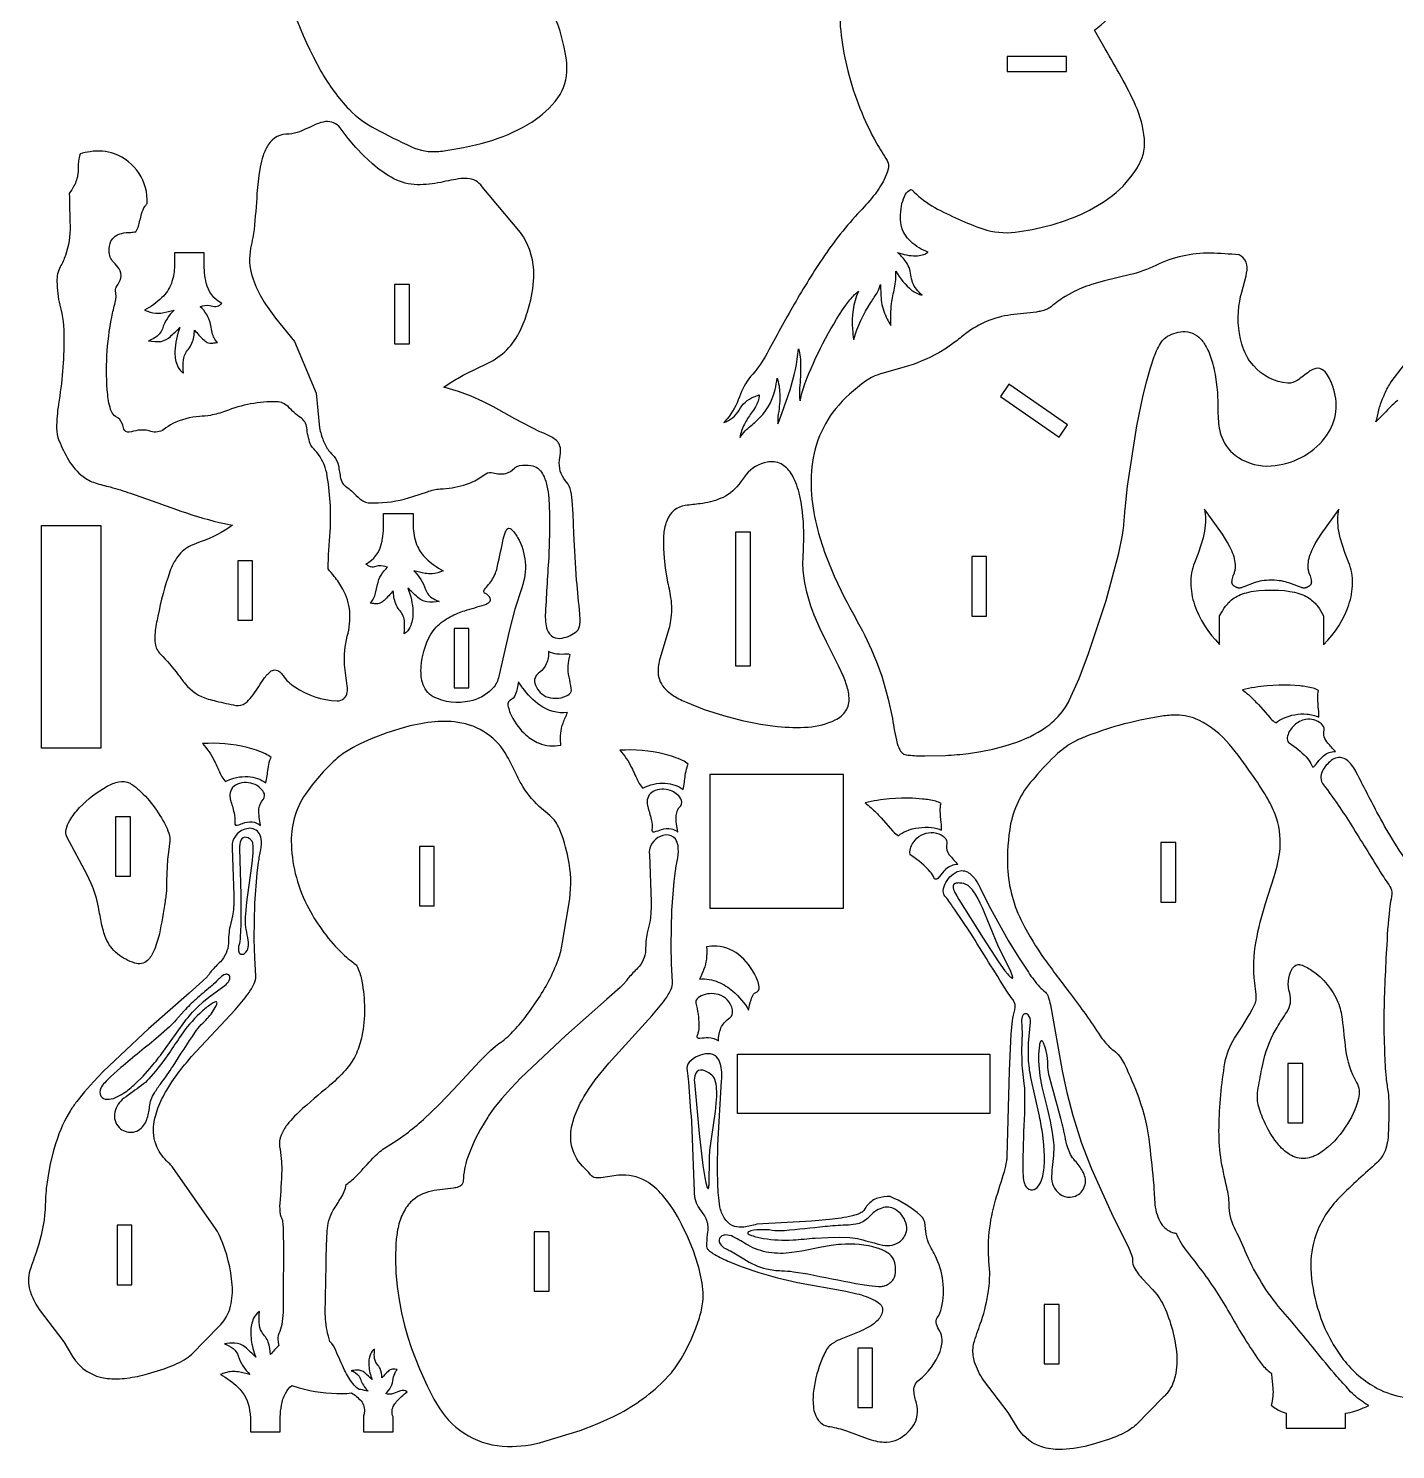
# Model space of a CAD drawing. Extents: x -678 to 636, y -56 to 1083.
# Drawn here: x -676 to -124, y -56 to 518 of the extents above; entities that cross this region are included whole.
import ezdxf

# ---------------------------------------------------------------- set-up
doc = ezdxf.new("R2010")
doc.units = 0
doc.header["$MEASUREMENT"] = 0
doc.layers.get('0').update_dxf_attribs({"linetype": 'CONTINUOUS'})

msp = doc.modelspace()

# ---------------------------------------------------------------- linework, layer by layer
for points in [[(-575.9, 548.89, 0.07985), (-558.36, 500.73, 0.060537), (-546.84, 485.17, 0.079086), (-536.31, 477.41, 0.011573), (-521.81, 470.17, 0.13375), (-510.67, 468.33, 0.020815), (-507.92, 468.65, 0.040692), (-488.86, 472.9, 0.062353), (-473.13, 480.17, 0.092105), (-462.65, 489.9, 0.167821), (-458.95, 502.1, 0.033822), (-459.29, 506.16, 0.054737), (-463.89, 523.03, 0.021849)], [(-348.76, 529.77, 0.074267), (-345.48, 500.81, 0.066044), (-333.89, 471.59, 0.007906), (-329.63, 464.63, -0.162679), (-329.11, 461.68, -0.070518), (-330.38, 457.85, -0.057693), (-334.52, 451.07, -0.026489), (-340.52, 444.2, 0.042284), (-355.75, 424.95, 0.018242), (-367.87, 405.34, 0.004023), (-378.83, 385.58, -0.060794), (-384.76, 377.33, 0.086601), (-389.33, 369.13, -0.090637), (-394.26, 360.21, -0.02392), (-395.66, 358.71, 0.188182), (-389.42, 363.81, -0.175135), (-383.45, 369.09, -0.023184), (-381.26, 369.89, -0.118251), (-382.85, 365.06, -0.031794), (-384.56, 362.5, 0.026785), (-387.3, 358.06, 0.077026), (-389.09, 352.69, -0.067616), (-386.94, 355.39, -0.008769), (-382.51, 359.28, 0.156776), (-374.9, 372.05, 0.033382), (-374.07, 376.67, -0.079371), (-373.02, 370.46, -0.054201), (-373.61, 362.19, 0.053871), (-373.81, 358.21, 0.038903), (-373.12, 359.81, 0.009287), (-368.85, 371.95, 0.050482), (-365.4, 388.51, -0.069148), (-364.59, 381.88, -0.028796), (-365, 372.66, 0.067967), (-364.81, 367.48, -0.036164), (-362.85, 374.39, -0.058782), (-346.37, 406.11, -0.049387), (-342.78, 410.43, -0.026304), (-341.23, 411.77, 0.124774), (-343.62, 396.42, 0.020766), (-343.14, 392.26, -0.073825), (-336.19, 407.28, 0.009793), (-333.49, 411.46, 0.084693), (-332.34, 414.49, 0.019747), (-331.89, 407.31, 0.082244), (-329.57, 400.51, 0.019063), (-328.15, 398, -0.036325), (-327.84, 406.83, -0.026425), (-326.63, 413.03, 0.066476), (-326.12, 419.88, 0.096788), (-319.6, 412.16, 0.116157), (-315.52, 410.25, -0.026073), (-317.77, 412.6, -0.15081), (-320.02, 418.34, 0.138701), (-322.32, 424.07, 0.056276), (-325.41, 427.5, 0.093564), (-318.06, 426.09, 0.139041), (-313, 427.59, -0.116903), (-320.01, 431.85, -0.168219), (-323.98, 438.44, -0.083923), (-323.63, 447.22, -0.066568), (-322.16, 450.98, -0.142693), (-320.06, 452.94), (-319.67, 452.74, -0.047693), (-318.73, 451.84, 0.054516), (-310.42, 445.63, 0.038172), (-290.96, 436.97, 0.108398), (-277.9, 435.66, 0.073413), (-251.13, 443, 0.05551), (-238.61, 450.46, 0.090073), (-228.54, 461.86, 0.049961), (-226.32, 466.7, 0.094579), (-225.72, 473.35, 0.082812), (-229.25, 486.8, 0.025033), (-235.12, 498.44, 0.004518), (-241.63, 509.74, -0.00947), (-245.84, 517.34, 0.049697), (-235.78, 526.71, 0.044365)], [(-123.37, 367.77, 0.032512), (-126.83, 364.54, -0.008994), (-132.19, 358.97, 0.03751), (-131.08, 363.73, -0.033272), (-130.31, 366.22, -0.003632), (-128.65, 370.47, -0.051996), (-126.01, 375.13), (-120.67, 382.2, 0.039199)], [(-118.19, 179.34, -0.034838), (-131.79, 201.35, -0.003946), (-140.01, 217.21, 0.094421), (-143.58, 222.03, 0.223286), (-147.87, 223.29, 0.13347), (-150.3, 222.15, 0.103407), (-153.82, 217.96, 0.108505), (-154.48, 215.15, 0.161755), (-153.33, 212.31, -0.023981), (-142, 195.81, -0.004219), (-130.5, 177.24, 0.015925), (-126.54, 171.34, -0.189539), (-125.81, 168.15, -0.01026), (-126.43, 164.23, 0.020532), (-127.83, 147.75, 0.009675), (-129.01, 119.29, 0.011717), (-128.7, 104.39, 0.021309), (-128.1, 93.85, 0.003432), (-127.3, 88.12, -0.035832), (-127.01, 78.56, -0.009663), (-127.26, 70.81, -0.086739), (-128.86, 63.67, -0.098046), (-131.75, 59.77, -0.007922), (-139.19, 53.01, 0.011556), (-146.88, 45.67, 0.108194), (-156.52, 30.45, 0.093257), (-158.46, 16.8, 0.063853), (-155.74, 0.94, 0.093412), (-145.39, -19.82, 0.105223), (-131.66, -31.51, 0.163797), (-109.73, -34.98, 0.060579)]]:
    msp.add_lwpolyline(points, format="xyb")
for points in [[(-281.18, 506.65), (-281.18, 500.65), (-257.18, 500.65), (-257.18, 506.65)], [(-522.6, 414.49), (-528.6, 414.49), (-528.6, 390.49), (-522.6, 390.49)], [(-256.78, 357.81), (-280.44, 374.23), (-283.86, 369.3), (-260.2, 352.88)], [(-153.32, 268.99), (-151.63, 270.79), (-150.04, 272.67), (-148.56, 274.62), (-147.21, 276.63), (-145.98, 278.69), (-144.89, 280.79), (-143.95, 282.92), (-143.15, 285.08), (-142.81, 286.17), (-142.52, 287.26), (-142.26, 288.35), (-142.05, 289.44), (-141.88, 290.53), (-141.75, 291.61), (-141.67, 292.7), (-141.64, 293.78), (-141.66, 294.85), (-141.72, 295.92), (-141.83, 296.98), (-142, 298.03), (-142.21, 299.07), (-142.48, 300.1), (-142.8, 301.12), (-143.17, 302.12), (-144.63, 305.88), (-145.77, 309.21), (-146.62, 312.18), (-146.94, 313.55), (-147.2, 314.85), (-147.39, 316.09), (-147.52, 317.28), (-147.59, 318.43), (-147.61, 319.55), (-147.57, 320.63), (-147.48, 321.7), (-147.34, 322.75), (-147.15, 323.8), (-152.09, 317.05), (-154.46, 313.62), (-156.55, 310.23), (-157.45, 308.56), (-158.23, 306.92), (-158.56, 306.11), (-158.86, 305.32), (-159.12, 304.53), (-159.34, 303.75), (-159.51, 302.99), (-159.63, 302.24), (-159.71, 301.5), (-159.73, 301.14), (-159.73, 300.78), (-159.72, 300.42), (-159.7, 300.07), (-159.67, 299.72), (-159.62, 299.38), (-159.55, 299.04), (-159.47, 298.7), (-159.38, 298.37), (-159.26, 298.04), (-158.81, 296.74), (-158.5, 295.67), (-158.39, 295.22), (-158.35, 295.01), (-158.33, 294.81), (-158.31, 294.62), (-158.29, 294.45), (-158.29, 294.28), (-158.3, 294.12), (-158.32, 293.97), (-158.33, 293.89), (-158.34, 293.82), (-158.36, 293.75), (-158.38, 293.69), (-158.4, 293.62), (-158.42, 293.56), (-158.45, 293.49), (-158.48, 293.43), (-158.51, 293.37), (-158.54, 293.31), (-158.57, 293.26), (-158.61, 293.2), (-158.65, 293.15), (-158.69, 293.09), (-158.78, 292.99), (-158.89, 292.88), (-159, 292.78), (-159.12, 292.69), (-159.25, 292.59), (-159.38, 292.49), (-159.69, 292.3), (-159.82, 292.23), (-159.95, 292.16), (-160.07, 292.1), (-160.2, 292.05), (-160.32, 292.01), (-160.43, 291.97), (-160.55, 291.94), (-160.66, 291.91), (-160.77, 291.89), (-160.88, 291.87), (-160.99, 291.86), (-161.1, 291.85), (-161.2, 291.85), (-161.3, 291.86), (-161.41, 291.86), (-161.51, 291.87), (-161.71, 291.9), (-161.9, 291.95), (-162.1, 292), (-162.29, 292.06), (-163.08, 292.32), (-167.32, 293.96), (-168, 294.17), (-168.72, 294.37), (-169.5, 294.56), (-170.33, 294.72), (-171.22, 294.85), (-172.18, 294.96), (-173.21, 295.03), (-174.32, 295.06), (-175.42, 295.04), (-176.45, 294.98), (-177.41, 294.89), (-178.31, 294.76), (-179.14, 294.6), (-179.92, 294.41), (-180.64, 294.21), (-181.32, 294), (-185.56, 292.32), (-186.34, 292.06), (-186.54, 292), (-186.73, 291.95), (-186.93, 291.9), (-187.13, 291.87), (-187.23, 291.86), (-187.33, 291.86), (-187.44, 291.85), (-187.54, 291.85), (-187.65, 291.86), (-187.76, 291.87), (-187.86, 291.89), (-187.98, 291.91), (-188.09, 291.94), (-188.2, 291.97), (-188.32, 292.01), (-188.44, 292.05), (-188.56, 292.1), (-188.69, 292.16), (-188.82, 292.23), (-188.95, 292.3), (-189.25, 292.49), (-189.39, 292.59), (-189.52, 292.69), (-189.64, 292.78), (-189.75, 292.88), (-189.85, 292.99), (-189.94, 293.09), (-189.99, 293.15), (-190.03, 293.2), (-190.06, 293.26), (-190.1, 293.31), (-190.13, 293.37), (-190.16, 293.43), (-190.19, 293.49), (-190.22, 293.56), (-190.24, 293.62), (-190.26, 293.69), (-190.28, 293.75), (-190.29, 293.82), (-190.31, 293.89), (-190.32, 293.97), (-190.34, 294.12), (-190.34, 294.28), (-190.34, 294.45), (-190.33, 294.62), (-190.31, 294.81), (-190.28, 295.01), (-190.24, 295.22), (-190.14, 295.67), (-189.83, 296.74), (-189.37, 298.04), (-189.26, 298.37), (-189.17, 298.7), (-189.09, 299.04), (-189.02, 299.38), (-188.97, 299.72), (-188.94, 300.07), (-188.91, 300.42), (-188.91, 300.78), (-188.91, 301.14), (-188.93, 301.5), (-189, 302.24), (-189.13, 302.99), (-189.3, 303.75), (-189.52, 304.53), (-189.78, 305.32), (-190.07, 306.11), (-190.41, 306.92), (-191.19, 308.56), (-192.09, 310.23), (-194.18, 313.62), (-196.54, 317.05), (-201.49, 323.8), (-201.3, 322.75), (-201.16, 321.7), (-201.07, 320.63), (-201.03, 319.55), (-201.04, 318.43), (-201.12, 317.28), (-201.25, 316.09), (-201.44, 314.85), (-201.7, 313.55), (-202.02, 312.18), (-202.87, 309.21), (-204.01, 305.88), (-205.46, 302.12), (-205.84, 301.12), (-206.16, 300.1), (-206.43, 299.07), (-206.64, 298.03), (-206.8, 296.99), (-206.92, 295.93), (-206.98, 294.86), (-207, 293.79), (-206.96, 292.72), (-206.88, 291.64), (-206.76, 290.55), (-206.59, 289.47), (-206.38, 288.38), (-206.12, 287.3), (-205.82, 286.21), (-205.49, 285.13), (-204.69, 282.98), (-203.74, 280.86), (-202.65, 278.76), (-201.43, 276.71), (-200.07, 274.71), (-198.6, 272.76), (-197.01, 270.88), (-195.32, 269.08), (-195.32, 280.63), (-194.21, 282.59), (-193.6, 283.55), (-192.95, 284.49), (-192.6, 284.95), (-192.22, 285.4), (-191.83, 285.84), (-191.4, 286.27), (-190.96, 286.69), (-190.48, 287.09), (-189.97, 287.48), (-189.43, 287.86), (-188.85, 288.22), (-188.23, 288.56), (-187.57, 288.89), (-186.87, 289.2), (-186.13, 289.48), (-185.34, 289.75), (-184.5, 290), (-183.6, 290.22), (-182.65, 290.42), (-181.65, 290.6), (-179.46, 290.87), (-177.03, 291.04), (-174.32, 291.08), (-171.61, 291.01), (-169.17, 290.82), (-166.99, 290.53), (-165.03, 290.15), (-164.14, 289.92), (-163.3, 289.67), (-162.51, 289.4), (-161.76, 289.11), (-161.06, 288.8), (-160.4, 288.47), (-159.79, 288.13), (-159.21, 287.77), (-158.67, 287.4), (-158.16, 287.01), (-157.68, 286.61), (-157.23, 286.19), (-156.81, 285.77), (-156.41, 285.34), (-156.04, 284.89), (-155.69, 284.44), (-155.03, 283.51), (-154.43, 282.56), (-153.32, 280.63)], [(-671.2, 227.15), (-671.2, 317.15), (-647.2, 317.15), (-647.2, 227.15)], [(-384.83, 314.49), (-390.83, 314.49), (-390.83, 260.49), (-384.83, 260.49)], [(-289.48, 304.56), (-295.48, 304.56), (-295.48, 280.56), (-289.48, 280.56)], [(-591.94, 278.9), (-585.94, 278.9), (-585.94, 302.9), (-591.94, 302.9)], [(-504.57, 251.5), (-498.57, 251.5), (-498.57, 275.5), (-504.57, 275.5)], [(-347.3, 216.49), (-401.3, 216.49), (-401.3, 162.49), (-347.3, 162.49)], [(-635.27, 199.48), (-641.27, 199.48), (-641.27, 175.48), (-635.27, 175.48)], [(-512.57, 187.5), (-518.57, 187.5), (-518.57, 163.5), (-512.57, 163.5)], [(-213.07, 189.01), (-219.07, 189.01), (-219.07, 165.01), (-213.07, 165.01)], [(-284.98, 147.57), (-291.15, 162.67), (-291.99, 164.52), (-292.85, 166.26), (-293.75, 167.85), (-294.21, 168.58), (-294.69, 169.26), (-295.17, 169.89), (-295.67, 170.46), (-295.92, 170.73), (-296.18, 170.98), (-296.44, 171.21), (-296.7, 171.42), (-296.96, 171.62), (-297.23, 171.8), (-297.5, 171.96), (-297.78, 172.11), (-298.06, 172.23), (-298.34, 172.33), (-298.63, 172.42), (-298.77, 172.45), (-298.92, 172.48), (-299.48, 172.57), (-299.99, 172.64), (-300.45, 172.68), (-300.88, 172.69), (-301.26, 172.68), (-301.43, 172.66), (-301.59, 172.64), (-301.75, 172.61), (-301.89, 172.58), (-302.03, 172.54), (-302.15, 172.5), (-302.27, 172.45), (-302.32, 172.42), (-302.37, 172.39), (-302.42, 172.37), (-302.47, 172.33), (-302.52, 172.3), (-302.56, 172.27), (-302.6, 172.24), (-302.64, 172.2), (-302.68, 172.16), (-302.71, 172.13), (-302.75, 172.09), (-302.78, 172.05), (-302.81, 172.01), (-302.83, 171.96), (-302.86, 171.92), (-302.88, 171.88), (-302.9, 171.83), (-302.92, 171.78), (-302.94, 171.74), (-302.96, 171.69), (-302.97, 171.64), (-302.98, 171.59), (-302.99, 171.53), (-303, 171.48), (-303.01, 171.37), (-303.02, 171.26), (-303.02, 171.14), (-303.01, 171.02), (-303, 170.9), (-302.98, 170.77), (-302.95, 170.64), (-302.89, 170.37), (-302.8, 170.08), (-302.69, 169.79), (-302.57, 169.48), (-302.27, 168.84), (-301.53, 167.47), (-300.66, 166.03), (-290.89, 150.38), (-284.6, 140.82), (-282.04, 137.25), (-281.03, 135.97), (-280.6, 135.48), (-280.24, 135.1), (-279.93, 134.81), (-279.66, 134.59), (-279.54, 134.5), (-279.43, 134.42), (-279.34, 134.36), (-279.29, 134.34), (-279.25, 134.32), (-279.21, 134.3), (-279.17, 134.29), (-279.15, 134.28), (-279.14, 134.28), (-279.12, 134.27), (-279.11, 134.27), (-279.09, 134.27), (-279.08, 134.27), (-279.06, 134.27), (-279.05, 134.27), (-279.05, 134.27), (-279.04, 134.27), (-279.03, 134.27), (-279.03, 134.27), (-279.02, 134.27), (-279.02, 134.27), (-279.01, 134.28), (-279.01, 134.28), (-279, 134.28), (-278.99, 134.28), (-278.99, 134.29), (-278.98, 134.29), (-278.98, 134.29), (-278.97, 134.29), (-278.97, 134.3), (-278.96, 134.3), (-278.96, 134.3), (-278.96, 134.31), (-278.95, 134.31), (-278.95, 134.32), (-278.94, 134.32), (-278.94, 134.33), (-278.94, 134.33), (-278.93, 134.34), (-278.93, 134.34), (-278.93, 134.35), (-278.92, 134.35), (-278.92, 134.37), (-278.91, 134.38), (-278.91, 134.39), (-278.91, 134.41), (-278.9, 134.42), (-278.9, 134.44), (-278.9, 134.46), (-278.89, 134.49), (-278.89, 134.53), (-278.89, 134.57), (-278.9, 134.62), (-278.91, 134.72), (-278.93, 134.83), (-278.96, 134.95), (-279, 135.09), (-279.09, 135.39), (-279.36, 136.11), (-279.73, 136.99)], [(-390.12, 103.53), (-288.12, 103.53), (-288.12, 79.53), (-390.12, 79.53)], [(-167.72, 75.76), (-161.72, 75.76), (-161.72, 99.76), (-167.72, 99.76)], [(-640.7, 10.37), (-634.7, 10.37), (-634.7, 34.37), (-640.7, 34.37)], [(-472.19, 7.7), (-466.19, 7.7), (-466.19, 31.7), (-472.19, 31.7)], [(-266.14, -21.58), (-260.14, -21.58), (-260.14, 2.42), (-266.14, 2.42)], [(-341.5, -39.24), (-335.5, -39.24), (-335.5, -15.24), (-341.5, -15.24)]]:
    msp.add_lwpolyline(points, close=True)
for points in [[(-454.93, 274.5, 0.178281), (-453.74, 277, 0.033481), (-453.64, 279.03), (-453.77, 281.33, 0.001958), (-455.05, 295.04), (-456.13, 313.82), (-456.39, 321.79), (-456.79, 327.27, 0.049313), (-457.68, 332.16, 0.116728), (-459.57, 335.23, -0.20712), (-461.98, 343.57, 0.023067), (-461.54, 347.26, 0.256167), (-463.66, 351.87, 0.068447), (-467.7, 354.17, 0.017744), (-469.96, 355.05), (-480.05, 360.27), (-488.68, 365.08), (-493, 367.3), (-497.62, 369.37), (-502.77, 371.27), (-508.65, 373), (-505.72, 375.04, -0.025929), (-500.11, 378.25), (-490.9, 382.7, 0.171014), (-477.89, 395.86, 0.043375), (-474.94, 403.42), (-473.61, 408.31, 0.074093), (-472.39, 420.43, 0.135872), (-477.67, 435.52), (-493.23, 454.05, 0.238538), (-499.22, 457.36, 0.040557), (-501.71, 457.31, 0.026906), (-509.91, 455.76, -0.050065), (-519.4, 454.85, -0.111186), (-528.85, 457.24, -0.056522), (-537.49, 463.26), (-540.97, 466.46), (-544.29, 469.92), (-547.35, 473.53, 0.009673), (-550.61, 477.87, 0.265699), (-556.46, 480.32, 0.069329), (-560.23, 479.27, -0.006645), (-566.93, 476.26, -0.074444), (-571.22, 475.27, 0.271912), (-579.59, 471, 0.068203), (-581.68, 466.61, 0.032946), (-582.87, 462), (-583.43, 458.6), (-584.17, 451.34, -0.010107), (-585.36, 436.75), (-585.83, 433.47, -0.012134), (-586.76, 429.17, 0.121151), (-586.1, 417.84, 0.059183), (-582.29, 409.24, 0.018909), (-580.08, 405.7), (-576.67, 400.93), (-569.03, 391.46), (-560.3, 370.62), (-558.9, 356.59, 0.034941), (-557.39, 351.45, 0.061726), (-555.1, 347.33, 0.02665), (-553, 344.98, -0.127471), (-551.27, 341.34, -0.006262), (-550.4, 336.22, 0.108839), (-549.2, 333.69, 0.074214), (-548.36, 332.97, -0.05919), (-544.76, 329.92, 0.03897), (-541.83, 327.38, 0.07168), (-539.84, 326.44, 0.058108), (-538.73, 326.28, 0.069397), (-524.66, 327.8), (-521.18, 328.81), (-515.32, 330.81, -0.065693), (-510.16, 331.92, 0.054562), (-500.66, 333.41, 0.067321), (-494.77, 336.02), (-491.67, 338.06, -0.202817), (-488.8, 338.42, 0.129776), (-483.69, 338.17, 0.13557), (-480.12, 340.34, -0.05437), (-478.84, 341.16, -0.07755), (-478.06, 341.36, -0.066446), (-473.55, 341.43, -0.230988), (-468.81, 338.03, -0.080083), (-467.05, 333.16, -0.029031), (-466.32, 328.18), (-465.97, 321.86), (-465.95, 314.27), (-466.25, 305.49, 0.001519), (-467.67, 281.99, 0.022392), (-467.63, 278.21, 0.05472), (-467, 275.05, 0.385458), (-460.89, 271.66, 0.141501)], [(-555.46, 299.6, -0.013192), (-554.56, 314.78, 0.059123), (-556.01, 338.37, 0.114847), (-560.01, 346.82, 0.038603), (-561.51, 348.35, -0.091529), (-562.62, 350.15, -0.075959), (-563.99, 356.67, 0.20403), (-566.57, 360.75, -0.048907), (-571.59, 365.16, 0.186135), (-576.18, 367.13, 0.100252), (-596.88, 363.33, -0.038401), (-603, 361.64, -0.028276), (-607.33, 361.23, 0.088598), (-618.19, 358.31, 0.050706), (-621.78, 355.92, -0.234057), (-627.03, 355.18, 0.113017), (-632.15, 355.62, 0.023627), (-635.81, 354.81, -0.339561), (-637.91, 356.08, -0.023927), (-638.5, 358.14, 0.187802), (-641.29, 361.2, -0.174388), (-642.97, 363.24, -0.070926), (-644.47, 370.06, -0.071613), (-642.81, 401.38, -0.015452), (-641.41, 407.26, 0.113875), (-641.34, 412.1, -0.162954), (-640.76, 413.82, 0.082309), (-639.15, 417.11, 0.211195), (-639.84, 420.86, 0.046464), (-642.08, 423.5, -0.192832), (-643.89, 428.04, -0.113817), (-643.14, 431.99, -0.219063), (-638.93, 435.18, -0.041894), (-635.14, 435.6, 0.033425), (-633.15, 435.86, 0.095298), (-632.05, 437.94, 0.00277), (-630.8, 443.02, -0.076642), (-629.35, 446.23, -0.043845), (-628.52, 447.21, 0.328486), (-641.66, 467.3, 0.125138), (-651.58, 468.18, 0.034321), (-655.56, 467.37, 0.07145), (-656.34, 463.11, -0.01966), (-656.51, 459.24, -0.099529), (-658.1, 454.35, -0.035923), (-659.97, 451.35, 0.005279), (-659.63, 438.21, -0.087788), (-661.51, 426.24, -0.037552), (-663.65, 421.66, 0.128014), (-664.95, 415.79, 0.064592), (-663.73, 406.14, -0.064387), (-662.11, 392.83, -0.042951), (-664.37, 366.16, 0.032372), (-665.12, 356.48, 0.091348), (-664.15, 351.53, 0.037028), (-660.14, 343.43, 0.089911), (-654.43, 336.91, 0.084505), (-649.5, 334.36, 0.014774), (-643.4, 332.7, -0.01359), (-635.25, 330.2, -0.004579), (-617.05, 323.73, 0.028296), (-599.28, 318.36, 0.013162), (-594.09, 317.3, -0.080481), (-606.77, 310.68, 0.011974), (-610.69, 309.11, 0.131057), (-616.14, 304.58, 0.078379), (-619.34, 298.52, 0.038979), (-624.18, 280.49, 0.022833), (-625.35, 273.91, 0.056079), (-625.32, 269.46, 0.150124), (-623.16, 265.15, -0.033901), (-615.94, 256.86, 0.012793), (-613.11, 253.11, 0.150841), (-603.87, 247.03, 0.006846), (-600.59, 246.16, 0.010561), (-592.66, 244.47, 0.208047), (-588.88, 245.4, 0.06707), (-586.33, 247.89, 0.019464), (-581.73, 254.74, -0.056689), (-578.88, 258.03, -0.391985), (-574.96, 257.99, -0.066798), (-573.63, 256.47, 0.091304), (-568.92, 251.95, 0.139567), (-551.77, 246.3, 0.388327), (-547.71, 249.74, 0.070786), (-547.71, 252.36, -0.020435), (-548.79, 260.81, -0.080742), (-547.69, 272.36, 0.08369), (-546.68, 282.45, 0.10963), (-549.48, 291.42, 0.043926), (-552.98, 296.6, 0.011415)], [(-605.49, 427.29), (-617.49, 427.29), (-617.49, 421.29, -0.068844), (-618.74, 414.97, -0.112101), (-622.57, 409.21, -0.064942), (-629.53, 404.14, 0.07331), (-625.06, 402.94, 0.07207), (-622.26, 403.12, 0.005783), (-617.65, 404.18, 0.123911), (-622.38, 396.62, -0.184957), (-625.53, 392.93, -0.039036), (-627.97, 391.77, 0.075561), (-622.9, 391.55, 0.153549), (-619.12, 393.55, 0.003489), (-615.31, 397.11, 0.081362), (-617.33, 387.65, 0.092003), (-616.46, 382, 0.110441), (-614.69, 379.36, 0.061375), (-613.8, 378.74, -0.051974), (-613.87, 384.1, -0.158753), (-611.81, 388.41, 0.133981), (-609.68, 393.44, 0.02712), (-609.38, 396.1, 0.024975), (-605.69, 392.13, 0.056066), (-604.29, 391.15, 0.151487), (-602, 390.84, 0.011613), (-600.11, 391.09, -0.141205), (-602.24, 395.06), (-602.98, 398.62, 0.158802), (-607.07, 405.56, -0.113769), (-603.36, 406.1), (-601.29, 405.66, 0.17626), (-599.27, 406.21, 0.030081), (-598.32, 406.87, -0.222578), (-604.64, 415.19, -0.024043), (-605.03, 417.18, -0.016694), (-605.49, 421.29)], [(-321.08, 224.34, 0.017877), (-314.44, 224.04), (-306.1, 224.22, 0.018689), (-296.71, 225.08), (-291.81, 225.82), (-286.89, 226.81), (-282.02, 228.07), (-277.28, 229.62, 0.078932), (-263.97, 236.77, 0.079276), (-257.59, 243.71, 0.029897), (-256.06, 246.43), (-252.13, 255.33), (-248.25, 265.44), (-241.2, 286.9), (-236.06, 306.03), (-234.56, 313.22, 0.023072), (-234.02, 317.09, -0.008382), (-233.53, 323.71), (-232.48, 333), (-228.74, 357.35), (-226.2, 369.86), (-224.79, 375.64), (-223.29, 380.89), (-221.72, 385.45, -0.058543), (-218.79, 391.4, -0.068846), (-217.12, 393.14, -0.119463), (-210.22, 395.52, -0.228855), (-202.95, 392.46, -0.068925), (-200.48, 388.83, -0.05384), (-198.1, 382.38, -0.019727), (-197.15, 378.09), (-196.41, 373.01, -0.021328), (-196.13, 368.8, 0.00927), (-195.91, 360.26, 0.073057), (-194.5, 352.84, 0.165071), (-187.73, 344.64, 0.164834), (-174.47, 341.22, 0.210078), (-152.79, 352.51, 0.24883), (-149.29, 372.3, 0.05734), (-151.7, 377.85, 0.12382), (-154.05, 380.23, 0.224622), (-157.24, 380.35, 0.058836), (-159.16, 379.34, -0.002001), (-163.97, 375.75, -0.140446), (-167.76, 374.62, -0.197013), (-181.7, 381.79, -0.112392), (-186.3, 390.42, -0.11953), (-187.21, 407.84, -0.018196), (-186.43, 411.42), (-184.68, 418.05, 0.098422), (-184.3, 422.52, 0.217769), (-186.67, 426, 0.02727), (-187.49, 426.48, 0.015159), (-199.05, 427.18, 0.118192), (-221.08, 422.21, -0.049788), (-231.32, 418.54), (-241.79, 416.01), (-247.07, 414.51, 0.042721), (-255.03, 411.21), (-257.69, 409.7, 0.033813), (-263.31, 405.61, -0.105727), (-267.5, 403.76, -0.019438), (-269.32, 403.4, 0.005619), (-279.71, 402.22, 0.131483), (-297.88, 394.71, -0.004428), (-302.5, 391.03), (-305.64, 388.84), (-308.72, 386.97, -0.056922), (-322.79, 381.07), (-331.73, 378.55, 0.061363), (-336.59, 376.57, 0.068746), (-349.21, 365.8, 0.16348), (-360.21, 339.04, 0.060888), (-359.52, 324.12, 0.038942), (-356.34, 310.71, 0.013576), (-354.38, 304.98), (-351.02, 296.7), (-346.85, 287.95, -0.001414), (-338.61, 272.65), (-335.9, 266.88), (-333.65, 261.41), (-331.83, 256.26), (-330.37, 251.43), (-329.2, 246.96), (-327.53, 239.1, 0.021389), (-325.54, 229.12, 0.06971), (-324.19, 225.96, 0.255227)], [(-378.12, 342.67, 0.18479), (-386.54, 337.75, 0.011276), (-389.55, 333.68, -0.13645), (-397.01, 328.02, -0.060755), (-405.12, 325.92, -0.0022), (-411.15, 325.24, 0.268249), (-418.53, 319.35, 0.072182), (-419.84, 313.88, 0.020509), (-420.02, 311.03), (-420, 307.76), (-419.74, 304.04), (-419.23, 299.85), (-418.47, 295.16, -0.008961), (-417.07, 287.94, -0.073921), (-417.13, 278.73, -0.020669), (-417.77, 275.38), (-421.31, 263.65, 0.078552), (-422.17, 257.68, 0.192817), (-419.06, 250.86, 0.075294), (-413.74, 247.14, 0.019173), (-411.13, 245.89), (-403.48, 242.85), (-395.76, 240.34), (-388.14, 238.36), (-380.8, 236.9), (-373.89, 235.97, 0.044499), (-361.49, 235.7, 0.088789), (-350.56, 238.57, 0.132211), (-346.26, 242.28, 0.16497), (-344.97, 247.57, 0.071959), (-346.26, 253.43, 0.017437), (-347.28, 256.08), (-349.27, 260.44), (-354.13, 270.12), (-356.67, 275.4), (-359.04, 280.95, -0.059173), (-363.16, 295.87), (-363.5, 299.02), (-363.63, 302.22), (-363.61, 303.83, 0.016764), (-363.3, 314.8, 0.054492), (-365.22, 330.35, 0.071404), (-368.45, 338.22, 0.126689), (-372.5, 342.02, 0.179703)], [(-533.02, 321.98), (-521.02, 321.98), (-521.02, 315.98, 0.090549), (-519.31, 308.6, 0.093385), (-515.94, 303.9, 0.064942), (-508.97, 298.83, -0.07331), (-513.45, 297.63, -0.07207), (-516.24, 297.81, -0.005783), (-520.85, 298.87, -0.123911), (-516.12, 291.31, 0.184961), (-512.98, 287.63, 0.039036), (-510.53, 286.46, -0.075561), (-515.61, 286.24, -0.153549), (-519.39, 288.24, -0.003489), (-523.19, 291.8, -0.081362), (-521.17, 282.34, -0.092003), (-522.04, 276.69, -0.110441), (-523.81, 274.06, -0.061375), (-524.71, 273.43, 0.051974), (-524.64, 278.79, 0.158753), (-526.7, 283.11, -0.133973), (-528.82, 288.13, -0.02712), (-529.13, 290.8, -0.024991), (-532.82, 286.82, -0.056041), (-534.22, 285.84, -0.151487), (-536.51, 285.53, -0.011613), (-538.4, 285.78, 0.141198), (-536.26, 289.76), (-535.52, 293.31, -0.158802), (-531.43, 300.25, 0.113769), (-535.15, 300.79), (-537.22, 300.36, -0.176275), (-539.23, 300.9, -0.029943), (-540.19, 301.57, 0.222578), (-533.87, 309.89, 0.024043), (-533.47, 311.87, 0.016694), (-533.02, 315.98)], [(-491.08, 292.76, 0.080498), (-488, 297.44, 0.038778), (-487.34, 299.41, 0.008786), (-484.88, 310.83, -0.024597), (-483.97, 314.17, -0.06162), (-483.18, 315.66, -0.428602), (-481.56, 315.74, -0.075148), (-478.95, 312.33, -0.223976), (-477.24, 292), (-480.04, 283.29), (-482.34, 274.51), (-486.66, 255.55, -0.135665), (-489.24, 251.01, -0.143582), (-498.2, 246.18, -0.176973), (-512.99, 247.97, -0.205448), (-517.32, 253.67, -0.088397), (-517.83, 260.11, -0.102807), (-514.06, 273.02, -0.106953), (-508.99, 278.47, -0.06052), (-503.05, 281.68, -0.021531), (-500.25, 282.7, -0.0075), (-492.2, 285.12, 0.124577), (-490.21, 286.25, 0.286415), (-490.01, 287.7, 0.244634), (-491.92, 289.63, -0.409728), (-492.53, 290.66, -0.076316)], [(-466.35, 266.23, -0.106151), (-467.29, 261.19, -0.123987), (-469.95, 257.92, 0.067693), (-471.56, 256.2, 0.211793), (-471.91, 253.47, 0.215138), (-467.56, 248.1, 0.098916), (-463.55, 247.36, 0.105513), (-459.13, 248.25, 0.181614), (-457.25, 250.13, 0.149044), (-457.2, 251.3, 0.014462), (-458.11, 255.92, -0.125907), (-457.6, 264.83, 0.192646), (-458.9, 265.19, -0.044704), (-462.98, 265.16, -0.093826)], [(-478.53, 253.96, -0.051504), (-479.83, 248.74, -0.21037), (-482.01, 246.43, 0.225462), (-482.87, 245.12, 0.088263), (-481.32, 240.17, 0.096356), (-475.54, 232.52, 0.074356), (-470.24, 229.16, 0.151364), (-461.49, 228.41, 0.064092), (-461.47, 229.02, -0.121409), (-460.51, 237.26, -0.032344), (-458.69, 241.56, -0.190016), (-469.93, 244.53, -0.082206), (-476.72, 251.38, -0.014555)], [(-155.24, 239.66, 0.024046), (-155.35, 242.86, -0.019344), (-155.72, 247.56, -0.071742), (-155.42, 250.52, 0.084811), (-157.55, 251.38, 0.040901), (-162.89, 252.31), (-166.89, 252.59), (-171.38, 252.63), (-176.18, 252.37, 0.040707), (-186.1, 250.71, -0.021927), (-183.71, 248.79, -0.029254), (-179.69, 244.77), (-175.1, 239.52, 0.050689), (-173.24, 237.82, 0.031502), (-172.65, 237.45, -0.072447), (-169.54, 239.28, -0.120703), (-160.11, 240.97, -0.098551)], [(-529.2, -43.05, -0.247383), (-528.79, -38.22, -0.062125), (-525.83, -34.86, -0.017922), (-523.51, -32.89, 0.262311), (-526.13, -32.51), (-529.04, -33.64, -0.152769), (-532.15, -33.63, 0.188831), (-529.15, -27.57, -0.09101), (-528.17, -24.78, -0.054293), (-527.48, -23.93, 0.057266), (-529.4, -23.74, 0.183778), (-531.24, -24.67, 0.030617), (-533.69, -27.29, 0.090877), (-534.47, -23.53, 0.080542), (-535.64, -21.75, -0.167648), (-536.74, -18.66, -0.041018), (-536.65, -15.66, 0.177598), (-538.37, -17.72, 0.120808), (-538.97, -22.45, 0.069651), (-537.67, -27.97, 0.016814), (-540.61, -25.24, 0.191431), (-543.82, -24.17, 0.034004), (-546.15, -24.39, -0.156188), (-542.92, -26.61, -0.067594), (-542.06, -28.58, 0.103088), (-539.23, -32.7, 0.006368), (-542.35, -31.99, 0.026088), (-543.18, -31.87, -0.079517), (-547.23, -26.97, -0.022164), (-548.75, -24.19, -0.009793), (-552.31, -16.22, 0.095881), (-554.67, -12.64, -0.060462), (-556.49, -3.52), (-556.6, -0.52, 0.002248), (-556.12, 25.93), (-555.81, 31.99, -0.118209), (-553.35, 40.44, -0.011759), (-550.24, 45.35, 0.090828), (-548.11, 50.85, 0.04597), (-543.54, 54.73, -0.005566), (-537.31, 61.54, -0.052955), (-532.69, 65.52), (-527.59, 68.75), (-523.91, 71.38, 0.020653), (-516.95, 77.11), (-510.52, 83.21), (-504.62, 89.35), (-494.31, 100.53), (-489.88, 104.96), (-487.83, 106.74, -0.01687), (-485.04, 108.79, 0.046032), (-479.63, 113.87, 0.02526), (-474.35, 120.36), (-470.46, 126.02, 0.061353), (-462.12, 142.8, 0.047114), (-460.8, 148.72), (-457.84, 166.29, 0.084268), (-458.45, 182.67, 0.051281), (-461.97, 194.59, 0.107975), (-465.9, 199.99), (-470.15, 203.63, -0.071932), (-477.5, 212.9, -0.017298), (-479.7, 217.37, 0.009645), (-483.05, 223.85, 0.23801), (-503, 237.58, 0.07169), (-513.72, 237.66, 0.04009), (-525.12, 235.41), (-531.74, 233.36), (-538.1, 230.92, 0.048864), (-549.32, 224.98, 0.035461), (-552.51, 222.42, 0.05511), (-564.62, 208.59, 0.161713), (-570.28, 188.08, 0.115226), (-563.28, 162.44, 0.078726), (-549.53, 144.08, 0.019229), (-546.54, 141.47, -0.020753), (-544.49, 139.95, -0.106081), (-543.39, 138.26, -0.056181), (-541.83, 133.01, -0.096694), (-541.77, 110.84, -0.048993), (-543.99, 103.82, -0.071058), (-547.88, 97.73, -0.034762), (-553.5, 92, 0.003881), (-565.58, 81.66, 0.044838), (-572.01, 75, 0.060427), (-574.42, 70.83, 0.116907), (-575.05, 66.16, -0.048005), (-574.18, 56.62, -0.013072), (-574.96, 43.26, 0.053051), (-574.77, 38.8, 0.085508), (-574.07, 37.02, -0.087191), (-573.8, 35.73, -0.01765), (-573.6, 32.89), (-573.47, 23.92, -0.000885), (-573.64, -0.78, -0.035383), (-574.15, -5.69, -0.057843), (-575.35, -9.39, 0.161762), (-575.67, -12.67, 0.024265), (-575.33, -14.17), (-575.33, -14.19, 0.024215), (-578.72, -17.86, 0.069827), (-579.6, -12.91, 0.063673), (-580.74, -10.74, -0.030679), (-582.25, -8.72, -0.123525), (-583.28, -4.94, -0.039334), (-583.14, -0.5, 0.163188), (-585.51, -3.14, 0.107892), (-586.66, -8.56, 0.069468), (-585.78, -15.35, 0.025945), (-584.65, -18.87, 0.005037), (-588.98, -14.83, 0.165814), (-593.13, -13.21, 0.04998), (-597.31, -13.53, -0.072056), (-593.82, -15.41, -0.140604), (-591.72, -18.38, 0.123938), (-586.99, -25.94, 0.005783), (-591.61, -24.88, 0.133349), (-596.99, -25.24, 0.018807), (-598.87, -25.9, -0.06465), (-591.85, -31.01, -0.1671), (-587.13, -40.45, -0.022967), (-586.83, -43.05), (-586.83, -49.05), (-574.83, -49.05), (-574.83, -43.05, -0.01737), (-574.29, -38.33, -0.072953), (-572.7, -33.54, -0.087593), (-570.15, -30.35), (-567.17, -31.31, 0.07215), (-549.71, -33.6, 0.020769), (-546.02, -33.37, -0.083037), (-542.1, -36.61, -0.213099), (-540.86, -41.39, -0.02231), (-541.18, -43.05), (-541.18, -49.05), (-529.2, -49.05)], [(-168.44, -41.54), (-168.44, -47.54), (-144.44, -47.54), (-144.44, -41.54, 0.072213), (-137.33, -39.43, 0.009037), (-135.07, -38.41, -0.066967), (-137.27, -37.15, -0.058458), (-143.07, -32.19, 0.009435), (-147.99, -26.73, -0.007588), (-156.93, -15.88, 0.009309), (-171.64, 1.71, -0.041146), (-179.25, 12.68, -0.039674), (-184.97, 23.86, 0.019532), (-189.37, 33.36, -0.126799), (-191.44, 42.8, 0.05175), (-192.44, 49.73, -0.022377), (-194.9, 61.91, -0.038826), (-195.57, 74, -0.037713), (-193.19, 99.99, -0.090701), (-189.36, 109.96, 0.031049), (-181.33, 123.23, 0.140042), (-180.56, 127.69, 0.017278), (-181.16, 132.19, -0.073795), (-180.6, 149.13, -0.033984), (-176.78, 164.42), (-173.28, 175.33, 0.054094), (-170.92, 186.71, 0.11238), (-172.96, 200.51, 0.047847), (-176.38, 207.5, 0.020568), (-182.46, 216.82, 0.020113), (-191.31, 228.65, 0.098954), (-203.72, 238.45, 0.116209), (-212.77, 240.53, 0.046522), (-218.68, 240.07, 0.027314), (-236.03, 236.37, 0.020024), (-249.35, 231.9, 0.01826), (-253.6, 230.01, 0.065918), (-260.81, 224.96, 0.037913), (-269.9, 215.43, 0.139056), (-279.76, 196.56, 0.055025), (-280.99, 178.88, 0.109434), (-274.94, 156.58, 0.039017), (-266.14, 142.07, 0.009888), (-255.6, 127.9, -0.01905), (-243.6, 110.88, 0.045593), (-239.9, 106.47, 0.020847), (-237.44, 104.46, -0.103462), (-233.79, 99.48, -0.025298), (-228.02, 85.9, -0.06067), (-223.71, 66.89, -0.011244), (-221.96, 50.64, 0.011054), (-221.46, 42.67, 0.107134), (-218.95, 35.11, 0.162811), (-214.35, 31.46, 0.050698), (-212.91, 31.15, 0.062641), (-208.34, 23.49, -0.007411), (-201.62, 14.75, -0.028053), (-190.7, -2.24, 0.02161), (-179.21, -20.58, 0.05135), (-175.71, -24.47, 0.02831), (-174.35, -25.53, 0.030206), (-173.84, -31.08, -0.09419), (-174.55, -38.31, 0.065806), (-170.1, -41.02, 0.043761)], [(-148.58, 225.83, -0.004255), (-151.62, 229.22, -0.112584), (-153.1, 231.71, -0.112259), (-153.07, 234.47, 0.232315), (-154.25, 237.05, 0.2221), (-160.59, 238.77, 0.149175), (-165.16, 236.39, 0.150297), (-167.91, 232.01, 0.187024), (-167.74, 229.83, 0.13391), (-167.2, 229.27, -0.064608), (-160.41, 223.61, -0.071304), (-158.47, 220.92, 0.023756), (-158.02, 219.85, 0.268998), (-157.61, 219.57, 0.268998), (-157.17, 219.78, 0.055061), (-156.42, 220.62, -0.045905), (-153.89, 223.59, -0.177752), (-149.19, 225.82, -0.021452)], [(-580.53, 213.12, 0.018022), (-579.67, 218.84, -0.051603), (-578.92, 222.27, -0.026785), (-578.48, 223.35, 0.080694), (-580.76, 224.83, 0.053053), (-588.15, 227.42, 0.077465), (-606.14, 229, -0.072784), (-601.39, 222.06, -0.005403), (-598.64, 216.17, 0.087246), (-597.09, 213.94), (-596.84, 213.72, -0.137539), (-587.76, 215.67, -0.150793)], [(-412.01, 210.44, 0.018022), (-411.15, 216.16, -0.051603), (-410.41, 219.59, -0.026785), (-409.97, 220.67, 0.080644), (-412.24, 222.16, 0.05304), (-419.63, 224.74, 0.077457), (-437.63, 226.32, -0.072736), (-432.88, 219.38, -0.005403), (-430.12, 213.49, 0.087233), (-428.57, 211.26), (-428.32, 211.04, -0.137524), (-419.24, 212.99, -0.150796)], [(-621.29, 165.3, -0.01671), (-623.6, 152.1, -0.043159), (-625.81, 145.26, -0.087862), (-628.4, 141.34, -0.286594), (-633.45, 140.32, -0.089748), (-640.55, 144.06, -0.125923), (-645.16, 150.41, -0.046938), (-646.96, 156.38, -0.003107), (-648.14, 162.86, 0.051422), (-651.1, 172.48), (-652.69, 175.96), (-660.96, 191.38, -0.171649), (-661.25, 194.32, -0.083698), (-659.82, 197.88, -0.05755), (-655.79, 203.14, -0.081256), (-644.64, 211.81, -0.057311), (-640.02, 213.59, -0.185799), (-635.45, 212.97, -0.05574), (-631.82, 210.29, -0.096288), (-620.48, 194.7, -0.063515), (-619.35, 190.88, -0.051121), (-619.34, 189.7), (-619.96, 185.16, 0.022388), (-620.53, 177.41, 0.006046), (-620.77, 169.67), (-620.95, 167.42, -0.02348)], [(-582.68, 195.94), (-583.22, 199.27, -0.059538), (-583.36, 202.63, -0.167526), (-581.52, 206.57, 0.30065), (-581.5, 209.44, 0.154287), (-584.94, 212.43, 0.212826), (-592.06, 212.64, 0.341854), (-595.09, 207.57, 0.028465), (-594.86, 206.29, -0.01198), (-593.43, 201.06, -0.086859), (-593.14, 196.91, 0.262266), (-592.9, 196.12, 0.240332), (-592.1, 196.06, 0.038122), (-590.07, 196.75, -0.110057), (-586.14, 197.38, -0.150975)], [(-414.16, 193.27), (-414.7, 196.59, -0.059601), (-414.84, 199.95, -0.167501), (-413, 203.89, 0.300709), (-412.98, 206.76, 0.171833), (-417.16, 210.07, 0.208573), (-424.09, 209.71, 0.307318), (-426.58, 204.89, 0.028599), (-426.34, 203.61, -0.011996), (-424.91, 198.38, -0.087562), (-424.65, 194.02, 0.261177), (-424.29, 193.4, 0.261177), (-423.58, 193.38, 0.018445), (-420.8, 194.33, -0.122693), (-416.88, 194.59, -0.120681)], [(-325.04, 191.76, -0.10637), (-321.96, 193.68, -0.123447), (-311.65, 195.1, -0.085955), (-307.67, 193.97, 0.024347), (-307.78, 197.17, -0.0193), (-308.16, 201.87, -0.072107), (-307.86, 204.83, 0.084836), (-309.99, 205.69, 0.040868), (-315.33, 206.62), (-319.33, 206.91), (-323.82, 206.94), (-328.62, 206.68, 0.040691), (-338.54, 205.02, -0.021723), (-336.15, 203.1, -0.028956), (-332.11, 199.08), (-327.5, 193.83, 0.050309), (-325.63, 192.12, 0.031566)], [(-628.35, -25.63), (-621.71, -23.58, 0.055458), (-613.53, -19.93, 0.039293), (-610.52, -17.73), (-599.59, -6.55, 0.153676), (-594.84, 1.71, 0.077615), (-594.15, 10.31, 0.083751), (-598.93, 29.37, 0.024591), (-600.6, 32.72), (-618.19, 57.77, 0.056203), (-619.4, 59.16, -0.081454), (-624.1, 65.05, -0.144678), (-625.9, 74.23, -0.069983), (-624.15, 81.68, -0.041951), (-620.62, 89.03), (-618.51, 92.39), (-616.09, 95.77, -0.017384), (-610.56, 102.54), (-593.01, 121.5, 0.025552), (-587.71, 127.96, 0.044409), (-585.27, 132.1, 0.104586), (-584.64, 135), (-585.08, 142.51), (-585.25, 150.02), (-584.97, 164.58), (-584.11, 176.65), (-583.57, 181.07, -0.01469), (-582.55, 186.14, 0.07129), (-582.44, 190.47, 0.118077), (-583.54, 193.13, 0.291747), (-588.31, 194.64, 0.301004), (-594.2, 188.61, 0.092794), (-594.13, 186.78), (-593.46, 167.71, -0.016982), (-593.64, 162.64, -0.026034), (-594.03, 159.43), (-595.05, 155.21, 0.051148), (-595.71, 148.32, -0.1825), (-598.94, 140.89, 0.021143), (-602.63, 137.06, 0.032897), (-603.62, 135.67, -0.031139), (-604.34, 134.82), (-606.04, 133.16), (-611.52, 128.24), (-627.94, 113.78), (-646.14, 96.6), (-650.19, 92.36), (-653.83, 88.27), (-656.96, 84.39, 0.020945), (-659.48, 80.79), (-661.01, 78.18, 0.057172), (-666.47, 64.09), (-667.78, 58.58), (-668.69, 53.54), (-669.26, 49.22, 0.02339), (-669.73, 40.61, -0.06291), (-673.03, 24.39, 0.001701), (-675.88, 16.1, 0.150451), (-675.86, 8.06, 0.058815), (-673.88, 3.26, 0.0226), (-672.13, 0.37), (-662.22, -12.69), (-658.65, -18.64, 0.232845), (-644.74, -27.47, 0.064053), (-636.67, -27.35, 0.039459)], [(-588.82, 156.18, -0.027323), (-588.71, 160.15), (-588.22, 164.96, 0.00395), (-586.1, 180.57), (-585.72, 184.89, 0.046696), (-585.8, 188.57, 0.102735), (-586.28, 189.78, 0.146482), (-588.37, 191.11, 0.374257), (-590.65, 189.93, 0.109946), (-591.26, 186.65), (-590.69, 167.94), (-590.67, 155.85), (-590.94, 150.92, -0.051074), (-591.48, 147.42, 0.052092), (-591.68, 145.61, 0.175291), (-591.08, 144.21, 0.364774), (-589.19, 144.22, 0.196188), (-587.7, 146.8, 0.091659), (-587.69, 149.52, 0.006056), (-588.55, 153.97, -0.03448)], [(-468.31, -53.04), (-453.62, -48.49), (-446.75, -45.87), (-440.2, -42.9, 0.082548), (-419.92, -28.59), (-417.36, -25.91, 0.048079), (-412.88, -19.6), (-410.7, -15.65), (-408.68, -11.43), (-406.91, -7.14), (-405.47, -2.98, 0.046153), (-404.03, 3.42, 0.051169), (-404.04, 8.44, 0.046978), (-406.07, 18.56), (-407.87, 24.04), (-410.09, 29.54), (-412.64, 34.87, 0.059457), (-420.41, 46.62, 0.078178), (-426.98, 52.19, 0.154352), (-438.08, 54.62), (-445.23, 53.59, -0.111123), (-447.97, 53.75, -0.18237), (-449.78, 55.24, 0.038343), (-451.84, 57.44, -0.134657), (-456.87, 65.66, -0.108297), (-457.2, 73.08, -0.055976), (-455.64, 79, -0.04196), (-452.1, 86.35), (-450, 89.71), (-447.58, 93.1), (-442.07, 99.9), (-424.64, 119.01, 0.025417), (-419.38, 125.52, 0.047706), (-416.9, 129.85, 0.099622), (-416.34, 132.59), (-416.78, 140.04), (-416.93, 147.41), (-416.59, 161.54), (-415.7, 173.24), (-415.16, 177.58, -0.008009), (-414.18, 182.78, 0.072444), (-414.09, 187.85, 0.110671), (-415.17, 190.47, 0.258986), (-419.06, 192.09, 0.295106), (-425.54, 186.75, 0.120537), (-425.61, 184.21), (-424.94, 165.12, -0.016948), (-425.12, 160.04, -0.025915), (-425.51, 156.81), (-426.53, 152.55, 0.050943), (-427.19, 145.64, -0.182504), (-430.43, 138.21, 0.021211), (-434.11, 134.38, 0.032762), (-435.1, 132.99, -0.03131), (-435.83, 132.14), (-437.52, 130.48), (-443, 125.56), (-459.43, 111.1), (-477.62, 93.92), (-481.67, 89.68), (-485.31, 85.59), (-488.45, 81.71, 0.020945), (-490.96, 78.11), (-493.85, 73.27), (-496.13, 68.93), (-497.85, 65.07), (-499.11, 61.68, 0.07989), (-500.83, 52.29, -0.300302), (-502.8, 49.88, -0.05478), (-504.79, 49.38, 0.022665), (-513.69, 48.22, 0.142967), (-522.1, 43.7, 0.093563), (-525.39, 38.8, 0.064153), (-527.34, 32.5, 0.034214), (-528.06, 26.74), (-528.24, 20.93), (-528.06, 15.22), (-527.56, 9.64), (-526.79, 4.21), (-525.77, -1.03), (-524.56, -6.07), (-523.2, -10.88), (-521.72, -15.42), (-518.57, -23.64), (-515.45, -30.51), (-512.68, -35.83), (-510.59, -39.38, 0.253647), (-483, -54.98, 0.076417)], [(-310.64, 174.6, 0.094222), (-312.25, 177.24, 0.074302), (-319.72, 183.64, -0.267215), (-320.43, 185.3, -0.156185), (-318.35, 189.99, -0.250797), (-310.74, 193.06, -0.122617), (-307, 191.63, -0.234671), (-305.51, 189.04, -0.084842), (-305.65, 188, 0.205081), (-304.52, 184.1, 0.015282), (-301.02, 180.15), (-302.42, 180.02, 0.161695), (-306.79, 177.46), (-309.22, 174.49, -0.347432), (-310.48, 174.39, -0.155755)], [(-306.88, 168.69, -0.154213), (-306.31, 172.11, -0.177781), (-301.28, 177.29, -0.271593), (-296.71, 176.81, -0.100241), (-293.62, 173.55, -0.044633), (-291.75, 170.12), (-287.84, 162.38), (-280.7, 149.52), (-276.63, 142.76), (-272.6, 136.61, 0.030576), (-268.04, 130.73, 0.047069), (-265.71, 128.62, -0.127797), (-264.6, 126.74, -0.034438), (-263.7, 123.48), (-259, 96.83), (-257.08, 87.99), (-254.64, 78.69), (-251.06, 67.59), (-247.09, 57.19), (-239.07, 39.29), (-232.06, 25.08, -0.020357), (-230.6, 21.59, -0.123994), (-230.54, 20.17, 0.143633), (-229.87, 17.34, 0.051221), (-228.21, 14.8, 0.017735), (-226.43, 12.7), (-222.43, 8.42), (-220.6, 6.27, -0.055572), (-218.44, 2.9, -0.087451), (-212.78, -16.77, -0.080059), (-213.28, -26.64, -0.115802), (-216.67, -33.63, -0.035563), (-218.11, -35.11), (-229.05, -46.29, -0.056401), (-233.41, -49.27, -0.039129), (-240.23, -52.15), (-246.87, -54.19, -0.058974), (-258.86, -56.23, -0.070441), (-266.28, -55.45, -0.157153), (-275.45, -49.52, -0.027661), (-277.17, -47.2), (-280.74, -41.25), (-290.66, -28.2, -0.070996), (-294.28, -20.93, -0.093565), (-294.95, -15.27, -0.055553), (-294.4, -12.46, -0.001701), (-291.55, -4.17, 0.041899), (-288.67, 7.88, 0.019839), (-288.26, 12.05), (-288.16, 15.24), (-288.58, 19.73), (-288.73, 23.96), (-288.64, 27.94), (-288.36, 31.68, -0.042798), (-285.89, 44.51, 0.002364), (-282.28, 56.1, 0.031736), (-281.31, 60.39, 0.02511), (-281.15, 62.19), (-280.21, 96.8), (-279.48, 111.74), (-278.98, 117.01, -0.043977), (-278.01, 121.43, 0.236466), (-278.89, 125.62, -0.019803), (-281.29, 128.99, -0.001137), (-295.95, 152.53), (-302.4, 162.09, 0.012872), (-305.57, 166.5, -0.046199), (-306.53, 167.73, -0.082609)], [(-385.58, 121.27, -0.032574), (-384.6, 125.51, -0.079195), (-383.57, 127.77, -0.115767), (-382.7, 128.46, 0.10974), (-381.66, 129.15, 0.217532), (-381.3, 130.69, 0.068922), (-382.02, 133.34, 0.118715), (-388.64, 142.92, 0.166643), (-398.41, 147.14, 0.062012), (-402.6, 146.88, -0.05175), (-402.65, 141.87, -0.053467), (-403.63, 137.9, -0.028733), (-405.39, 133.82, -0.135276), (-397.85, 132.67, -0.077352), (-391.92, 128.97, -0.08802)], [(-173.69, 111.58, -0.020124), (-172.16, 114.36, -0.007683), (-168.16, 120.53, 0.212918), (-167.01, 128.2, -0.195263), (-166.23, 137.77, -0.127018), (-164.53, 139.49, -0.182473), (-162.66, 139.69, -0.077136), (-158.09, 137.32, -0.143572), (-147.54, 124.51, -0.070182), (-145.83, 117.68, 0.00194), (-144.46, 105.39, 0.091641), (-140.07, 92.11, -0.191969), (-139.21, 85.62, -0.088326), (-144.59, 73.99, -0.096898), (-154.4, 63.79, -0.091168), (-159.86, 61.47, -0.176754), (-166.37, 62.57, -0.087686), (-171.42, 66.81, -0.068842), (-176.84, 75.29, -0.043808), (-179.52, 82.21, -0.102416), (-179.94, 88.83, 0.008167), (-178.32, 97.58, -0.066567)], [(-633.32, 91.56), (-630.18, 94.69), (-627.41, 97.76, 0.018766), (-622.59, 103.82), (-613.3, 116.72, -0.036417), (-608.19, 122.58), (-605.8, 124.78), (-603.56, 126.6), (-596.66, 131.68, 0.160208), (-595.16, 133.99, 0.2893), (-595.54, 135.58, 0.270083), (-597.06, 135.74, 0.108971), (-598.96, 134.54, 0.017937), (-600.46, 133, -0.020907), (-602.96, 130.7, 0.009396), (-608.89, 125.66, 0.023296), (-613.59, 121.03), (-616.89, 117.26, -0.019967), (-619.54, 114.57), (-623.97, 110.61, 0.001422), (-639.14, 98.08), (-643.29, 94.39, 0.022928), (-645.64, 92, 0.06992), (-647.26, 89.76, 0.23893), (-647.18, 86.57, 0.257319), (-644.74, 85.28, 0.110996), (-641.36, 85.98, 0.050453), (-638.03, 87.77, 0.04324)], [(-397.77, 108.96, -0.100192), (-396.76, 114.13, -0.126475), (-393.71, 117.84, 0.107869), (-392.55, 118.91, 0.185484), (-392.13, 121.5, 0.286037), (-397.79, 127.64, 0.174727), (-404.78, 127.05, 0.15756), (-406.74, 125.35, 0.204011), (-406.91, 124.07, -0.064639), (-405.68, 115.31, -0.071268), (-406.04, 112.01, 0.026461), (-406.47, 110.8, 0.247834), (-406.36, 110.25, 0.247834), (-405.84, 110.03, 0.040608), (-405.27, 110.02, -0.026431), (-401.82, 110.23, -0.160597)], [(-639.81, 73.86, 0.220587), (-634.7, 71.97, 0.220587), (-629.95, 74.66, 0.076906), (-628.68, 77.09, 0.060415), (-627.56, 82.26, -0.113889), (-625.57, 87.9, -0.028961), (-622.9, 91.77, 0.017246), (-618.06, 98.69, -0.005369), (-609.12, 112.44, -0.039031), (-606.72, 115.5, 0.029284), (-604.22, 117.89, 0.060132), (-600.63, 123.04, 0.094041), (-600.27, 124.31, 0.25673), (-600.5, 124.66, 0.25673), (-600.93, 124.65, 0.073857), (-602.21, 124.03, 0.047105), (-606.15, 121.02, 0.053405), (-614.15, 112.13, 0.005946), (-619.14, 104.71), (-622.25, 100.4), (-625.16, 96.68), (-627.79, 93.59, -0.04611), (-630.85, 90.84, 0.003085), (-637.88, 85.69, 0.188844), (-641.57, 80.14, 0.25465)], [(-266.11, 62.37), (-266.36, 66.8), (-266.8, 70.91, 0.018781), (-268.12, 78.54), (-271.57, 94.06, -0.036441), (-272.54, 101.77), (-272.6, 105.02), (-272.47, 107.91), (-271.67, 116.44, 0.194797), (-272.68, 119.45, 0.236483), (-273.82, 119.84, 0.236483), (-274.82, 119.17, 0.1315), (-275.34, 116.62, -0.022069), (-275.14, 111.08, 0.01811), (-275.27, 101.1, 0.015543), (-274.99, 96.71), (-274.36, 91.73, -0.020055), (-274.12, 87.97), (-274.11, 82.02, 0.001432), (-274.84, 62.37), (-274.85, 56.81, 0.029299), (-274.51, 52.55, 0.046532), (-274.03, 50.77, 0.238865), (-271.6, 48.71, 0.257316), (-269.02, 49.67, 0.110919), (-267.28, 52.66, 0.073181), (-266.13, 59.35, 0.021608)], [(-320.57, -48.51, 0.265883), (-317.65, -38.23, -0.021298), (-318.78, -33.11, -0.279518), (-316.79, -28.15, 0.131149), (-308.25, -16.68, 0.087252), (-307.4, -11.79, 0.119531), (-308.38, -8.38, -0.067159), (-309.72, -5.53, -0.222057), (-309.41, -3.01, 0.101478), (-307.62, 1.01, 0.176461), (-310.27, 22.17, 0.017904), (-311.88, 25.18, -0.123278), (-314.23, 34.31, 0.210953), (-316.13, 38.33, 0.089446), (-328.44, 45.96, 0.075609), (-333.37, 45.38, 0.141553), (-337.51, 42.58, 0.034894), (-339, 40.42, -0.121994), (-340.56, 39.27, -0.051444), (-343.67, 38.2, -0.033112), (-352.88, 36.68), (-360.19, 36.03), (-382.28, 34.79, -0.022358), (-387.48, 33.65, -0.099337), (-391.23, 33.92, -0.151393), (-394.73, 36.4, -0.109731), (-396.89, 40.71, -0.037473), (-397.65, 45.44, -0.016134), (-397.97, 49.88), (-398.14, 58.02), (-398, 66.83), (-396.5, 92.69, 0.099822), (-397.03, 99.81, 0.109188), (-398.57, 102.4, 0.205601), (-401.86, 103.66, 0.208417), (-409.59, 100.27, 0.248462), (-410.39, 96.85, -0.012548), (-409.87, 92.3, -0.002966), (-408.72, 76.52), (-407.55, 47.97, 0.161284), (-405.44, 41.07), (-403.76, 38.76, -0.144946), (-402.11, 33.92, -0.035974), (-402.14, 31.72, 0.007546), (-402.63, 27.12, 0.06806), (-402.45, 25.3, 0.131181), (-401.73, 24.33, 0.0482), (-399.99, 23.03, 0.036702), (-393.91, 19.91), (-388.22, 17.62), (-381.5, 15.33), (-373.98, 13.17), (-365.88, 11.28), (-346.26, 7.81), (-341.81, 6.74, -0.055254), (-334.49, 4.03, -0.089308), (-332.1, 2.15, -0.217699), (-331.54, -0.29, -0.170611), (-333.74, -4.31, -0.068023), (-337.39, -6.91, -0.023833), (-340.98, -8.64), (-348.31, -11.64, 0.062756), (-352.43, -13.88, 0.09787), (-354.09, -15.83, 0.04675), (-356.55, -21.2, 0.061034), (-359.46, -33.44, 0.06998), (-359.18, -40.51, 0.109657), (-357.33, -44.56, 0.193416), (-352.82, -46.98, -0.048835), (-345.99, -48.7), (-337.67, -51.78, 0.074684), (-330.9, -53.25, 0.184525), (-322.45, -50.26, 0.032889)], [(-255.65, 45.75, 0.220587), (-250.84, 48.32, 0.220587), (-249.69, 53.64, 0.076868), (-250.66, 56.21, 0.060428), (-253.78, 60.49, -0.113881), (-256.67, 65.73, -0.028966), (-257.78, 70.29, 0.017236), (-259.72, 78.51, -0.005376), (-264.05, 94.34, -0.039013), (-264.73, 98.16, 0.097379), (-266.31, 107.73, 0.107441), (-267.05, 108.86, 0.246333), (-267.45, 108.89, 0.246333), (-267.71, 108.58, 0.073795), (-268.09, 107.2, 0.047109), (-268.47, 102.26, 0.053393), (-267.16, 90.37, 0.005937), (-264.93, 81.71), (-263.79, 76.52), (-262.95, 71.87), (-262.39, 67.85, -0.046166), (-262.37, 63.74, 0.008659), (-263.27, 54.23, 0.241248), (-259.95, 47.04, 0.169134)], [(-401.39, 61.7, -0.021469), (-401.08, 65.6, -0.003769), (-399, 80.35), (-398.54, 85.21, 0.031415), (-398.52, 89.5, 0.079122), (-399.24, 93.25, 0.162237), (-400.96, 95.45, 0.107494), (-404.05, 97.03, 0.385739), (-407.04, 95.54, 0.116891), (-407.49, 92.18), (-405.55, 71.53), (-404.03, 58.59), (-403.3, 53.72, 0.034891), (-402.66, 50.78, 0.072693), (-402.09, 49.37, 0.233671), (-402, 49.24, 0.233671), (-401.85, 49.23, 0.208523), (-401.68, 49.65, 0.03764), (-401.55, 51.05)], [(-321.74, 32.48, 0.139024), (-322.43, 36.3, 0.182898), (-327, 41.13, 0.214806), (-332.5, 41.09, 0.085629), (-335.32, 39.35), (-337.55, 37.14, -0.145025), (-342.3, 34.81, -0.045202), (-346.3, 34.41, 0.017232), (-354.72, 33.84, -0.005375), (-371.05, 32.18, -0.038982), (-374.93, 32.13, 0.097349), (-384.63, 32.14, 0.10203), (-385.85, 31.61, 0.534498), (-385.7, 30.9, 0.073904), (-384.4, 30.3, 0.047126), (-379.59, 29.11, 0.053392), (-367.65, 28.45, 0.005928), (-358.74, 29.23), (-353.42, 29.5), (-348.71, 29.57), (-344.65, 29.46, -0.045312), (-340.59, 28.8, 0.008654), (-331.36, 26.35, 0.212434), (-324.28, 27.95, 0.197438)], [(-326.31, 17.7, 0.235984), (-329.2, 23.07, 0.083532), (-333.64, 25.16, 0.093097), (-348.23, 26.64, 0.018223), (-352.26, 26.18), (-356.19, 25.49), (-364.04, 23.96), (-368.11, 23.36, -0.072994), (-377.42, 23.38, -0.085539), (-385.81, 26.32, 0.015113), (-391.77, 29.76, 0.119774), (-394.86, 30.5, 0.162504), (-396.84, 29.78, 0.38488), (-397.13, 26.9, 0.134729), (-394.88, 24.94, 0.01407), (-392.88, 24, -0.025045), (-387.58, 20.83, 0.084419), (-378.32, 16.76, 0.056545), (-372.36, 16.04, -0.027484), (-367.52, 15.64), (-361.65, 14.7, 0.001847), (-342.35, 10.9), (-336.86, 10.02, 0.045334), (-331.85, 9.71, 0.051521), (-330.38, 9.99, 0.132347), (-327.06, 12.66, 0.169644), (-326.2, 16.2, 0.013127)]]:
    msp.add_lwpolyline(points, format="xyb", close=True)

doc.saveas('drawing.dxf')
